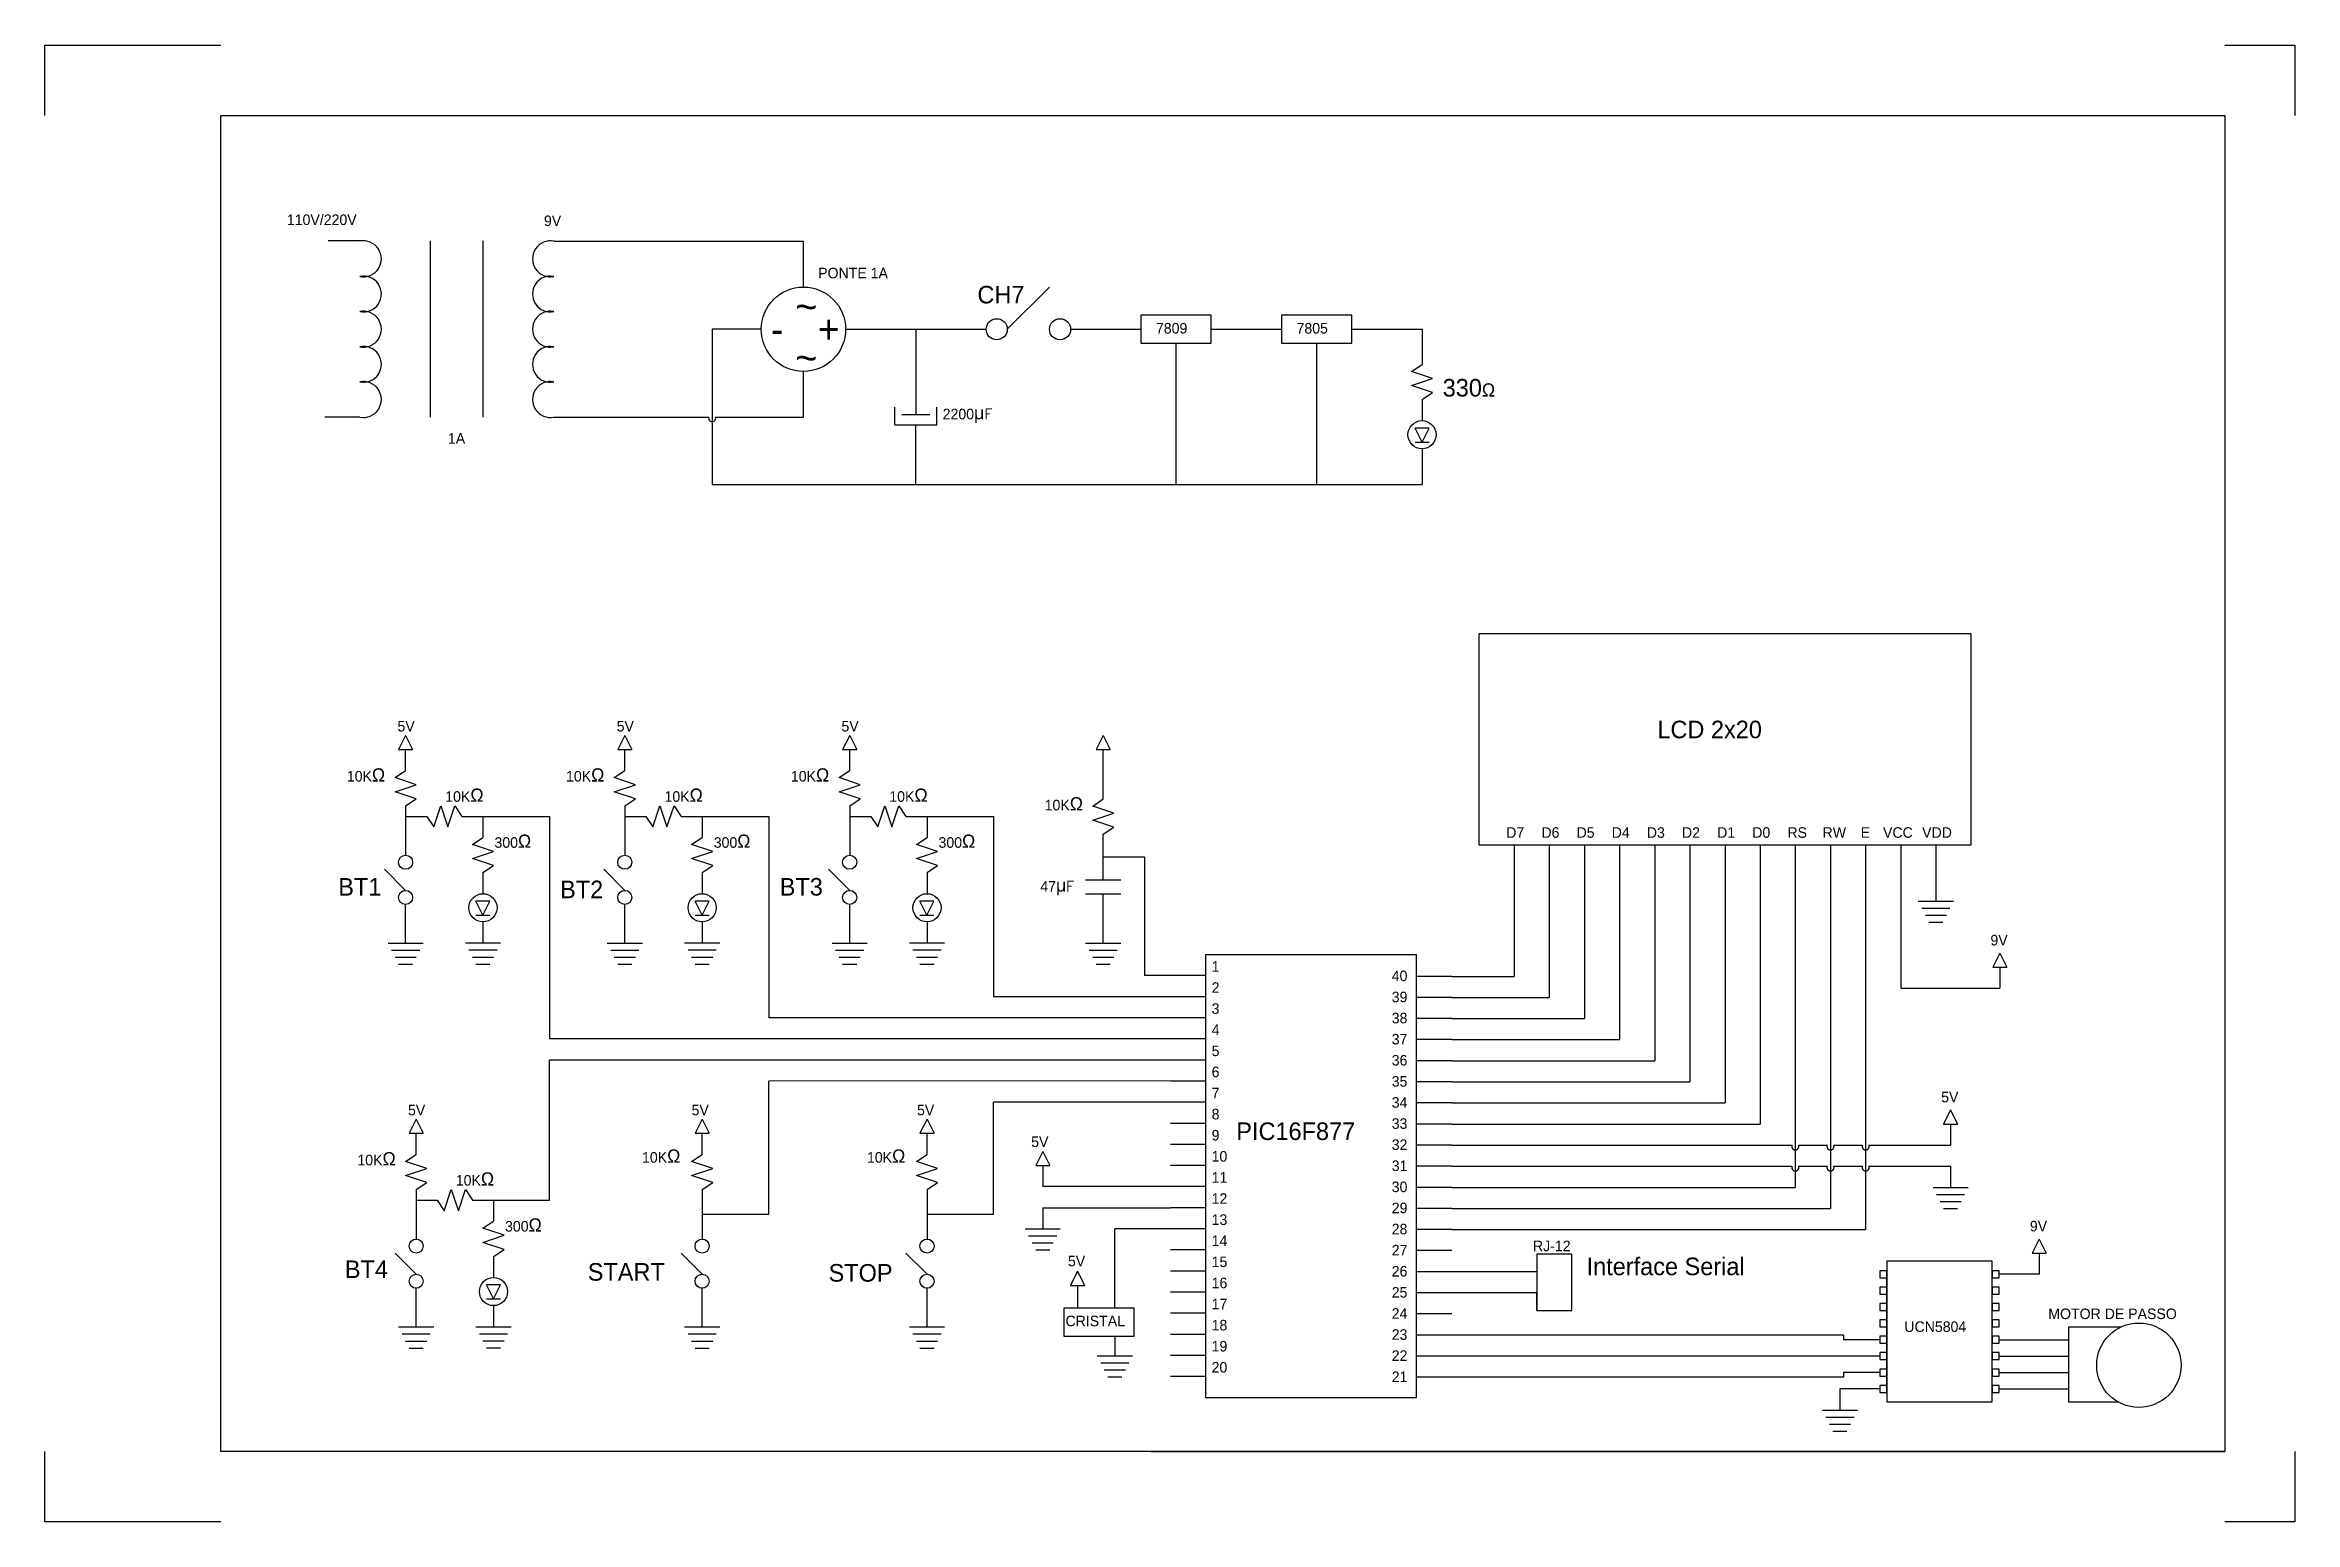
# Model space of a CAD drawing. Extents: x 0 to 320, y 0 to 210.
import ezdxf

# ---------------------------------------------------------------- set-up
doc = ezdxf.new("R2010")
doc.units = 0
doc.header["$LTSCALE"] = 20
doc.header["$MEASUREMENT"] = 0
doc.layers.get('0').update_dxf_attribs({"linetype": 'CONTINUOUS'})

msp = doc.modelspace()

# ---------------------------------------------------------------- linework, layer by layer
for p, q in [((0, 210), (25, 210)), ((0, 200), (0, 210)), ((310.07, 210), (320.07, 210)), ((320.07, 210), (320.07, 200)), ((25, 10), (25, 200)), ((25, 200), (310.07, 200)), ((310.07, 200), (310.07, 10)), ((45.3, 182.15), (40.3, 182.15)), ((54.85, 157.1), (54.85, 182.15)), ((62.35, 157.1), (62.35, 182.15)), ((72.4, 182.1), (107.89, 182.1)), ((107.89, 175.59), (107.89, 182.1)), ((142.89, 175.59), (136.89, 169.59)), ((94.89, 169.59), (94.89, 147.49)), ((101.89, 169.59), (94.89, 169.59)), ((113.89, 169.59), (123.89, 169.59)), ((123.89, 169.59), (123.89, 157.47)), ((123.89, 169.59), (133.89, 169.59)), ((145.89, 169.59), (155.89, 169.59)), ((160.89, 167.59), (160.89, 147.49)), ((165.89, 169.59), (175.89, 169.59)), ((180.89, 167.59), (180.89, 147.49)), ((185.89, 169.59), (195.89, 169.59)), ((195.89, 169.59), (195.89, 167.59)), ((195.89, 167.59), (195.89, 164.59)), ((107.89, 157.1), (107.89, 163.59)), ((194.39, 163.59), (195.89, 164.59)), ((197.39, 162.59), (194.39, 163.59)), ((194.39, 161.59), (197.39, 162.59)), ((197.39, 160.59), (194.39, 161.59)), ((195.89, 159.59), (197.39, 160.59)), ((44.8, 157.1), (39.8, 157.1)), ((72.4, 157.1), (94.43, 157.1)), ((95.4, 157.1), (107.89, 157.1)), ((120.89, 155.99), (120.89, 158.49)), ((121.89, 157.47), (125.89, 157.47)), ((126.89, 155.99), (126.89, 158.49)), ((195.89, 159.59), (195.89, 156.59)), ((120.89, 155.99), (126.89, 155.99)), ((123.89, 147.49), (123.89, 155.99)), ((196.89, 155.54), (194.89, 155.54)), ((195.89, 153.54), (194.89, 155.54)), ((195.89, 153.54), (196.89, 155.54)), ((194.89, 153.54), (196.89, 153.54)), ((195.89, 152.59), (195.89, 147.49)), ((94.89, 147.49), (195.89, 147.49)), ((51.3, 111.83), (50.3, 109.83)), ((50.3, 109.83), (52.3, 109.83)), ((51.3, 111.83), (52.3, 109.83)), ((51.3, 106.83), (51.3, 109.83)), ((82.48, 111.83), (81.48, 109.83)), ((81.48, 109.83), (83.48, 109.83)), ((82.48, 111.83), (83.48, 109.83)), ((82.48, 106.83), (82.48, 109.83)), ((114.47, 111.83), (113.47, 109.83)), ((113.47, 109.83), (115.47, 109.83)), ((114.47, 111.83), (115.47, 109.83)), ((114.47, 106.83), (114.47, 109.83)), ((150.54, 111.83), (149.54, 109.83)), ((149.54, 109.83), (151.54, 109.83)), ((150.54, 111.83), (151.54, 109.83)), ((150.54, 102.8), (150.54, 109.83)), ((49.8, 105.83), (51.3, 106.83)), ((52.8, 104.83), (49.8, 105.83)), ((80.98, 105.83), (82.48, 106.83)), ((83.98, 104.83), (80.98, 105.83)), ((112.97, 105.83), (114.47, 106.83)), ((115.97, 104.83), (112.97, 105.83)), ((49.8, 103.83), (52.8, 104.83)), ((52.8, 102.83), (49.8, 103.83)), ((51.3, 101.83), (52.8, 102.83)), ((80.98, 103.83), (83.98, 104.83)), ((83.98, 102.83), (80.98, 103.83)), ((82.48, 101.83), (83.98, 102.83)), ((112.97, 103.83), (115.97, 104.83)), ((115.97, 102.83), (112.97, 103.83)), ((114.47, 101.83), (115.97, 102.83)), ((149.04, 101.8), (150.54, 102.8)), ((51.3, 101.83), (51.3, 94.8)), ((51.3, 100.33), (54.3, 100.33)), ((54.3, 100.33), (55.3, 98.83)), ((55.3, 98.83), (56.3, 101.83)), ((56.3, 101.83), (57.3, 98.83)), ((57.3, 98.83), (58.3, 101.83)), ((58.3, 101.83), (59.3, 100.33)), ((59.3, 100.33), (62.3, 100.33)), ((62.3, 100.33), (62.3, 97.33)), ((62.3, 100.33), (71.78, 100.33)), ((71.78, 100.33), (71.78, 68.68)), ((82.48, 101.83), (82.48, 94.8)), ((82.48, 100.33), (85.48, 100.33)), ((85.48, 100.33), (86.48, 98.83)), ((86.48, 98.83), (87.48, 101.83)), ((87.48, 101.83), (88.48, 98.83)), ((88.48, 98.83), (89.48, 101.83)), ((89.48, 101.83), (90.48, 100.33)), ((90.48, 100.33), (93.48, 100.33)), ((93.48, 100.33), (93.48, 97.33)), ((93.48, 100.33), (102.96, 100.33)), ((102.96, 100.33), (102.96, 71.68)), ((114.47, 101.83), (114.47, 94.8)), ((114.47, 100.33), (117.47, 100.33)), ((117.47, 100.33), (118.47, 98.83)), ((118.47, 98.83), (119.47, 101.83)), ((119.47, 101.83), (120.47, 98.83)), ((120.47, 98.83), (121.47, 101.83)), ((121.47, 101.83), (122.47, 100.33)), ((122.47, 100.33), (125.47, 100.33)), ((125.47, 100.33), (125.47, 97.33)), ((125.47, 100.33), (134.94, 100.33)), ((134.94, 100.33), (134.94, 74.68)), ((152.04, 100.8), (149.04, 101.8)), ((149.04, 99.8), (152.04, 100.8)), ((152.04, 98.8), (149.04, 99.8)), ((60.8, 96.33), (62.3, 97.33)), ((63.8, 95.33), (60.8, 96.33)), ((91.98, 96.33), (93.48, 97.33)), ((94.98, 95.33), (91.98, 96.33)), ((123.97, 96.33), (125.47, 97.33)), ((126.97, 95.33), (123.97, 96.33)), ((150.54, 97.8), (152.04, 98.8)), ((150.54, 91.3), (150.54, 97.8)), ((208.99, 96.27), (208.99, 77.58)), ((213.99, 96.27), (213.99, 74.58)), ((218.99, 96.27), (218.99, 71.58)), ((223.99, 96.27), (223.99, 68.58)), ((228.99, 96.27), (228.99, 65.58)), ((233.99, 96.27), (233.99, 62.58)), ((238.99, 96.27), (238.99, 59.58)), ((243.99, 96.27), (243.99, 56.58)), ((248.99, 96.27), (248.99, 47.58)), ((253.99, 96.27), (253.99, 44.58)), ((258.99, 96.27), (258.99, 41.58)), ((263.99, 96.27), (263.99, 75.89)), ((268.99, 96.27), (268.99, 91.27)), ((60.8, 94.33), (63.8, 95.33)), ((63.8, 93.33), (60.8, 94.33)), ((62.3, 92.33), (63.8, 93.33)), ((91.98, 94.33), (94.98, 95.33)), ((94.98, 93.33), (91.98, 94.33)), ((93.48, 92.33), (94.98, 93.33)), ((123.97, 94.33), (126.97, 95.33)), ((126.97, 93.33), (123.97, 94.33)), ((125.47, 92.33), (126.97, 93.33)), ((150.54, 94.55), (156.39, 94.55)), ((156.39, 94.55), (156.39, 77.68)), ((51.3, 89.8), (48.3, 92.8)), ((62.3, 92.33), (62.3, 89.33)), ((82.48, 89.8), (79.48, 92.8)), ((93.48, 92.33), (93.48, 89.33)), ((114.47, 89.8), (111.47, 92.8)), ((125.47, 92.33), (125.47, 89.33)), ((148.04, 91.3), (153.04, 91.3)), ((268.99, 91.27), (268.99, 88.27)), ((51.3, 82.3), (51.3, 87.8)), ((63.3, 88.28), (61.3, 88.28)), ((62.3, 86.28), (61.3, 88.28)), ((62.3, 86.28), (63.3, 88.28)), ((82.48, 82.3), (82.48, 87.8)), ((93.48, 86.28), (92.48, 88.28)), ((94.48, 88.28), (92.48, 88.28)), ((93.48, 86.28), (94.48, 88.28)), ((114.47, 82.3), (114.47, 87.8)), ((126.46, 88.28), (124.46, 88.28)), ((125.46, 86.28), (124.46, 88.28)), ((125.46, 86.28), (126.46, 88.28)), ((148.04, 89.3), (153.04, 89.3)), ((150.54, 82.3), (150.54, 89.3)), ((266.49, 88.27), (271.49, 88.27)), ((266.99, 87.27), (270.99, 87.27)), ((61.3, 86.28), (63.3, 86.28)), ((62.3, 85.33), (62.3, 82.33)), ((92.48, 86.28), (94.48, 86.28)), ((93.48, 85.33), (93.48, 82.33)), ((124.46, 86.28), (126.46, 86.28)), ((125.47, 85.33), (125.47, 82.33)), ((267.49, 86.27), (270.49, 86.27)), ((267.99, 85.27), (269.99, 85.27)), ((48.8, 82.3), (53.8, 82.3)), ((49.3, 81.3), (53.3, 81.3)), ((49.8, 80.3), (52.8, 80.3)), ((59.8, 82.33), (64.8, 82.33)), ((60.3, 81.33), (64.3, 81.33)), ((60.8, 80.33), (63.8, 80.33)), ((79.98, 82.3), (84.98, 82.3)), ((80.48, 81.3), (84.48, 81.3)), ((80.98, 80.3), (83.98, 80.3)), ((90.98, 82.33), (95.98, 82.33)), ((91.48, 81.33), (95.48, 81.33)), ((91.98, 80.33), (94.98, 80.33)), ((111.97, 82.3), (116.97, 82.3)), ((112.47, 81.3), (116.47, 81.3)), ((112.97, 80.3), (115.97, 80.3)), ((122.97, 82.33), (127.97, 82.33)), ((123.47, 81.33), (127.47, 81.33)), ((123.97, 80.33), (126.97, 80.33)), ((148.04, 82.3), (153.04, 82.3)), ((148.54, 81.3), (152.54, 81.3)), ((149.04, 80.3), (152.04, 80.3)), ((165.11, 80.68), (195.11, 80.68)), ((165.11, 80.68), (165.11, 17.68)), ((195.11, 17.68), (195.11, 80.68)), ((278.08, 80.89), (277.08, 78.89)), ((278.08, 80.89), (279.08, 78.89)), ((50.3, 79.3), (52.3, 79.3)), ((61.3, 79.33), (63.3, 79.33)), ((81.48, 79.3), (83.48, 79.3)), ((92.48, 79.33), (94.48, 79.33)), ((113.47, 79.3), (115.47, 79.3)), ((124.47, 79.33), (126.47, 79.33)), ((149.54, 79.3), (151.54, 79.3)), ((160.11, 77.68), (156.39, 77.68)), ((165.11, 77.68), (160.11, 77.68)), ((165.11, 77.68), (160.11, 77.68)), ((165.11, 77.68), (160.11, 77.68)), ((200.11, 77.58), (195.11, 77.58)), ((200.11, 77.58), (195.11, 77.58)), ((200.11, 77.58), (195.11, 77.58)), ((200.11, 77.58), (208.99, 77.58)), ((277.08, 78.89), (279.08, 78.89)), ((278.08, 78.89), (278.08, 75.89)), ((160.11, 74.68), (134.94, 74.68)), ((165.11, 74.68), (160.11, 74.68)), ((165.11, 74.68), (160.11, 74.68)), ((200.11, 74.58), (195.11, 74.58)), ((200.11, 74.58), (195.11, 74.58)), ((200.11, 74.58), (213.99, 74.58)), ((263.99, 75.89), (263.99, 75.89)), ((263.99, 75.89), (278.08, 75.89)), ((160.11, 71.68), (102.96, 71.68)), ((165.11, 71.68), (160.11, 71.68)), ((200.11, 71.58), (195.11, 71.58)), ((200.11, 71.58), (218.99, 71.58)), ((160.11, 68.68), (71.78, 68.68)), ((165.11, 68.68), (160.11, 68.68)), ((200.11, 68.58), (195.11, 68.58)), ((200.11, 68.58), (223.99, 68.58)), ((160.11, 65.68), (71.78, 65.68)), ((71.78, 45.76), (71.78, 65.68)), ((165.11, 65.68), (160.11, 65.68)), ((165.11, 65.68), (160.11, 65.68)), ((200.11, 65.58), (195.11, 65.58)), ((200.11, 65.58), (195.11, 65.58)), ((200.11, 65.58), (228.99, 65.58)), ((160.11, 62.68), (102.96, 62.74)), ((102.96, 43.75), (102.96, 62.68)), ((165.11, 62.68), (160.11, 62.68)), ((200.11, 62.58), (195.11, 62.58)), ((200.11, 62.58), (233.99, 62.58)), ((160.11, 59.68), (134.94, 59.68)), ((134.94, 43.75), (134.94, 59.68)), ((165.11, 59.68), (160.11, 59.68)), ((200.11, 59.58), (195.11, 59.58)), ((200.11, 59.58), (238.99, 59.58)), ((271.08, 58.58), (270.08, 56.58)), ((271.08, 58.58), (272.08, 56.58)), ((52.8, 57.26), (51.8, 55.26)), ((51.8, 55.26), (53.8, 55.26)), ((52.8, 57.26), (53.8, 55.26)), ((52.8, 52.26), (52.8, 55.26)), ((93.48, 57.26), (92.48, 55.26)), ((92.48, 55.26), (94.48, 55.26)), ((93.48, 57.26), (94.48, 55.26)), ((93.48, 52.26), (93.48, 55.26)), ((125.47, 57.26), (124.47, 55.26)), ((124.47, 55.26), (126.47, 55.26)), ((125.47, 57.26), (126.47, 55.26)), ((125.47, 52.26), (125.47, 55.26)), ((165.11, 56.68), (160.11, 56.68)), ((200.11, 56.58), (195.11, 56.58)), ((200.11, 56.58), (243.99, 56.58)), ((270.08, 56.58), (272.08, 56.58)), ((271.08, 56.58), (271.08, 53.58)), ((51.3, 51.26), (52.8, 52.26)), ((54.3, 50.26), (51.3, 51.26)), ((91.98, 51.26), (93.48, 52.26)), ((94.98, 50.26), (91.98, 51.26)), ((123.97, 51.26), (125.47, 52.26)), ((126.97, 50.26), (123.97, 51.26)), ((141.93, 52.68), (140.93, 50.68)), ((141.93, 52.68), (142.93, 50.68)), ((165.11, 53.68), (160.11, 53.68)), ((200.11, 53.58), (195.11, 53.58)), ((200.11, 53.58), (248.5, 53.58)), ((249.47, 53.58), (253.5, 53.58)), ((254.47, 53.58), (258.5, 53.58)), ((259.47, 53.58), (271.08, 53.58)), ((51.3, 49.26), (54.3, 50.26)), ((54.3, 48.26), (51.3, 49.26)), ((52.8, 47.26), (54.3, 48.26)), ((91.98, 49.26), (94.98, 50.26)), ((94.98, 48.26), (91.98, 49.26)), ((93.48, 47.26), (94.98, 48.26)), ((123.97, 49.26), (126.97, 50.26)), ((126.97, 48.26), (123.97, 49.26)), ((125.47, 47.26), (126.97, 48.26)), ((140.93, 50.68), (142.93, 50.68)), ((141.93, 50.68), (141.93, 47.68)), ((165.11, 50.68), (160.11, 50.68)), ((200.11, 50.58), (195.11, 50.58)), ((200.11, 50.58), (248.5, 50.58)), ((249.47, 50.58), (253.5, 50.58)), ((254.47, 50.58), (258.5, 50.58)), ((259.47, 50.58), (271.08, 50.58)), ((271.08, 50.58), (271.08, 47.58)), ((52.8, 47.26), (52.8, 40.23)), ((52.8, 45.76), (55.8, 45.76)), ((55.8, 45.76), (56.8, 44.26)), ((56.8, 44.26), (57.8, 47.26)), ((57.8, 47.26), (58.8, 44.26)), ((58.8, 44.26), (59.8, 47.26)), ((59.8, 47.26), (60.8, 45.76)), ((60.8, 45.76), (63.8, 45.76)), ((62.3, 45.76), (71.78, 45.76)), ((63.8, 45.76), (63.8, 42.76)), ((93.48, 47.26), (93.48, 40.23)), ((125.47, 47.26), (125.47, 40.23)), ((160.11, 47.68), (141.93, 47.68)), ((165.11, 47.68), (160.11, 47.68)), ((200.11, 47.58), (195.11, 47.58)), ((200.11, 47.58), (248.99, 47.58)), ((268.58, 47.58), (273.58, 47.58)), ((269.08, 46.58), (273.08, 46.58)), ((269.58, 45.58), (272.58, 45.58)), ((62.3, 41.76), (63.8, 42.76)), ((65.3, 40.76), (62.3, 41.76)), ((93.48, 43.75), (102.96, 43.75)), ((125.47, 43.75), (134.94, 43.75)), ((139.43, 41.68), (144.43, 41.68)), ((141.93, 44.68), (141.93, 41.68)), ((141.93, 44.68), (160.11, 44.68)), ((152.19, 30.4), (152.19, 41.68)), ((160.11, 41.68), (152.19, 41.68)), ((165.11, 44.68), (160.11, 44.68)), ((165.11, 41.68), (160.11, 41.68)), ((200.11, 44.58), (195.11, 44.58)), ((200.11, 44.58), (253.99, 44.58)), ((270.08, 44.58), (272.08, 44.58)), ((62.3, 39.76), (65.3, 40.76)), ((65.3, 38.76), (62.3, 39.76)), ((63.8, 37.76), (65.3, 38.76)), ((139.93, 40.68), (143.93, 40.68)), ((140.43, 39.68), (143.43, 39.68)), ((140.93, 38.68), (142.93, 38.68)), ((165.11, 38.68), (160.11, 38.68)), ((200.11, 41.58), (195.11, 41.58)), ((200.11, 38.58), (195.11, 38.58)), ((200.11, 41.58), (258.99, 41.58)), ((283.69, 40.23), (282.69, 38.23)), ((283.69, 40.23), (284.69, 38.23)), ((52.8, 35.23), (49.8, 38.23)), ((63.8, 37.76), (63.8, 34.76)), ((93.48, 35.23), (90.48, 38.23)), ((125.47, 35.23), (122.47, 38.23)), ((146.88, 35.64), (145.88, 33.64)), ((146.88, 35.64), (147.88, 33.64)), ((165.11, 35.68), (160.11, 35.68)), ((212.21, 35.58), (195.11, 35.58)), ((277.01, 35.76), (277.01, 37.09)), ((283.69, 35.23), (278.01, 35.23)), ((282.69, 38.23), (284.69, 38.23)), ((283.69, 38.23), (283.69, 35.23)), ((52.8, 27.73), (52.8, 33.23)), ((63.8, 31.71), (62.8, 33.71)), ((64.8, 33.71), (62.8, 33.71)), ((63.8, 31.71), (64.8, 33.71)), ((93.48, 27.73), (93.48, 33.23)), ((125.47, 27.73), (125.47, 33.23)), ((145.88, 33.64), (147.88, 33.64)), ((146.88, 33.64), (146.88, 30.4)), ((165.11, 32.68), (160.11, 32.68)), ((200.11, 32.58), (195.11, 32.58)), ((212.21, 32.58), (200.11, 32.58)), ((212.21, 30.08), (212.21, 32.58)), ((262.01, 33.4), (262.01, 34.73)), ((262.01, 31.07), (262.01, 32.4)), ((62.8, 31.71), (64.8, 31.71)), ((63.8, 30.76), (63.8, 27.76)), ((165.11, 29.68), (160.11, 29.68)), ((200.11, 29.58), (195.11, 29.58)), ((262.01, 28.74), (262.01, 30.07)), ((50.3, 27.73), (55.3, 27.73)), ((50.8, 26.73), (54.8, 26.73)), ((51.3, 25.73), (54.3, 25.73)), ((61.3, 27.76), (66.3, 27.76)), ((61.8, 26.76), (65.8, 26.76)), ((62.3, 25.76), (65.3, 25.76)), ((90.98, 27.73), (95.98, 27.73)), ((91.48, 26.73), (95.48, 26.73)), ((91.98, 25.73), (94.98, 25.73)), ((122.97, 27.73), (127.97, 27.73)), ((123.47, 26.73), (127.47, 26.73)), ((123.97, 25.73), (126.97, 25.73)), ((152.19, 26.4), (152.19, 23.64)), ((165.11, 26.68), (160.11, 26.68)), ((255.84, 26.58), (195.11, 26.58)), ((255.84, 26.58), (255.84, 25.91)), ((261.01, 25.91), (255.84, 25.91)), ((262.01, 26.41), (262.01, 27.74)), ((278.01, 25.91), (287.86, 25.91)), ((287.86, 27.69), (287.86, 17.03)), ((295.25, 27.69), (287.86, 27.69)), ((51.8, 24.73), (53.8, 24.73)), ((62.8, 24.76), (64.8, 24.76)), ((92.48, 24.73), (94.48, 24.73)), ((124.47, 24.73), (126.47, 24.73)), ((149.69, 23.64), (154.69, 23.64)), ((150.19, 22.64), (154.19, 22.64)), ((165.11, 23.68), (160.11, 23.68)), ((261.01, 23.58), (195.11, 23.58)), ((262.01, 24.08), (262.01, 25.41)), ((262.01, 21.75), (262.01, 23.08)), ((278.01, 23.58), (287.86, 23.58)), ((150.69, 21.64), (153.69, 21.64)), ((151.19, 20.64), (153.19, 20.64)), ((165.11, 20.68), (160.11, 20.68)), ((255.84, 20.58), (195.11, 20.58)), ((261.01, 21.25), (255.84, 21.25)), ((255.84, 21.25), (255.84, 20.58)), ((262.01, 19.42), (262.01, 20.75)), ((278.01, 21.25), (287.86, 21.25)), ((165.11, 17.68), (195.11, 17.68)), ((255.34, 18.92), (255.34, 15.92)), ((261.01, 18.92), (255.34, 18.92)), ((278.01, 18.92), (287.86, 18.92)), ((294.96, 17.03), (287.86, 17.03)), ((252.84, 15.92), (257.84, 15.92)), ((253.34, 14.92), (257.34, 14.92)), ((253.84, 13.92), (256.84, 13.92)), ((254.34, 12.92), (256.34, 12.92)), ((0, 0), (0, 10)), ((310.07, 10), (25, 10)), ((320.07, 10), (320.07, 0)), ((25, 0), (0, 0)), ((320.07, 0), (310.07, 0))]:
    msp.add_line(p, q)
at = {"color": 0}
msp.add_line((157.3, 10), (310.07, 10), dxfattribs=at)
for points in [[(155.89, 167.59), (165.89, 167.59), (165.89, 171.59), (155.89, 171.59)], [(175.89, 167.59), (185.89, 167.59), (185.89, 171.59), (175.89, 171.59)], [(203.99, 96.27), (273.99, 96.27), (273.99, 126.27), (203.99, 126.27)], [(212.21, 30.08), (217.21, 30.08), (217.21, 38.08), (212.21, 38.08)], [(261.01, 34.73), (262.01, 34.73), (262.01, 35.73), (261.01, 35.73)], [(262.01, 17.09), (277.01, 17.09), (277.01, 37.09), (262.01, 37.09)], [(277.01, 34.73), (278.01, 34.73), (278.01, 35.73), (277.01, 35.73)], [(261.01, 32.4), (262.01, 32.4), (262.01, 33.4), (261.01, 33.4)], [(277.01, 32.4), (278.01, 32.4), (278.01, 33.4), (277.01, 33.4)], [(144.94, 26.4), (154.94, 26.4), (154.94, 30.4), (144.94, 30.4)], [(261.01, 30.07), (262.01, 30.07), (262.01, 31.07), (261.01, 31.07)], [(277.01, 30.07), (278.01, 30.07), (278.01, 31.07), (277.01, 31.07)], [(261.01, 27.74), (262.01, 27.74), (262.01, 28.74), (261.01, 28.74)], [(261.01, 25.41), (262.01, 25.41), (262.01, 26.41), (261.01, 26.41)], [(277.01, 27.74), (278.01, 27.74), (278.01, 28.74), (277.01, 28.74)], [(277.01, 25.41), (278.01, 25.41), (278.01, 26.41), (277.01, 26.41)], [(261.01, 23.08), (262.01, 23.08), (262.01, 24.08), (261.01, 24.08)], [(277.01, 23.08), (278.01, 23.08), (278.01, 24.08), (277.01, 24.08)], [(261.01, 20.75), (262.01, 20.75), (262.01, 21.75), (261.01, 21.75)], [(261.01, 18.42), (262.01, 18.42), (262.01, 19.42), (261.01, 19.42)], [(277.01, 20.75), (278.01, 20.75), (278.01, 21.75), (277.01, 21.75)], [(277.01, 18.42), (278.01, 18.42), (278.01, 19.42), (277.01, 19.42)]]:
    msp.add_lwpolyline(points, close=True)
for centre, radius in [((107.89, 169.59), 6), ((135.39, 169.59), 1.5), ((144.39, 169.59), 1.5), ((195.89, 154.59), 2), ((51.3, 93.8), 1), ((82.48, 93.8), 1), ((114.47, 93.8), 1), ((51.3, 88.8), 1), ((82.48, 88.8), 1), ((114.47, 88.8), 1), ((62.3, 87.33), 2), ((93.48, 87.33), 2), ((125.47, 87.33), 2), ((52.8, 39.23), 1), ((93.48, 39.23), 1), ((125.47, 39.23), 1), ((52.8, 34.23), 1), ((93.48, 34.23), 1), ((125.47, 34.23), 1), ((63.8, 32.76), 2), ((297.86, 22.29), 6)]:
    msp.add_circle(centre, radius)
for centre, radius, start, end in [((45.3, 179.6), 2.55, 258.6784, 101.3216), ((71.9, 179.6), 2.55, 78.6784, 281.3216), ((45.3, 174.6), 2.55, 258.6784, 101.3216), ((71.9, 174.6), 2.55, 78.6784, 281.3216), ((45.3, 169.6), 2.55, 258.6784, 101.3216), ((71.9, 169.6), 2.55, 78.6784, 281.3216), ((45.3, 164.6), 2.55, 258.6784, 101.3216), ((71.9, 164.6), 2.55, 78.6784, 281.3216), ((45.3, 159.6), 2.55, 258.6784, 101.3216), ((71.9, 159.6), 2.55, 78.6784, 281.3216), ((94.91, 156.95), 0.51, 161.9168, 18.0832), ((248.99, 53.42), 0.51, 161.9168, 18.0832), ((253.99, 53.42), 0.51, 161.9168, 18.0832), ((258.99, 53.42), 0.51, 161.9168, 18.0832), ((248.99, 50.42), 0.51, 161.9168, 18.0832), ((253.99, 50.42), 0.51, 161.9168, 18.0832), ((258.99, 50.42), 0.51, 161.9168, 18.0832)]:
    msp.add_arc(centre, radius, start, end)

# ---------------------------------------------------------------- texts
at = {"attachment_point": 1}
for s, insert, char_height, width in [('110V/220V', (34.41, 185.91), 1.5, 0.2937), ('9V', (70.98, 185.76), 1.5, 2.0561), ('~', (106.74, 174.82), 4, 0.2019), ('+', (109.92, 171.61), 4, 0.0529), ('~', (106.74, 167.54), 4, 0.2019), ('330\\fSymbol|b0|i0|c2|p18;\\H1.88;W', (198.83, 162.52), 2.5, 13.6637), ('2200\\fSymbol|b0|i0|c2|p18;\\H1.88;m\\Ftxt.shx;\\H1.5;F', (127.7, 158.66), 1.5, 8.6482), ('1A', (57.32, 154.82), 1.5, 0.2937), ('10K\\fSymbol|b0|i0|c2|p18;\\H1.88;W', (42.94, 107.16), 1.5, 5.9908), ('10K\\fSymbol|b0|i0|c2|p18;\\H1.88;W', (74.12, 107.16), 1.5, 5.9908), ('10K\\fSymbol|b0|i0|c2|p18;\\H1.88;W', (106.11, 107.16), 1.5, 5.9908), ('10K\\fSymbol|b0|i0|c2|p18;\\H1.88;W', (56.94, 104.28), 1.5, 5.9908), ('10K\\fSymbol|b0|i0|c2|p18;\\H1.88;W', (88.13, 104.28), 1.5, 5.9908), ('10K\\fSymbol|b0|i0|c2|p18;\\H1.88;W', (120.11, 104.28), 1.5, 5.9908), ('10K\\fSymbol|b0|i0|c2|p18;\\H1.88;W', (142.21, 103.06), 1.5, 5.9908), ('300\\fSymbol|b0|i0|c2|p18;\\H1.88;W', (63.94, 97.74), 1.5, 5.9908), ('300\\fSymbol|b0|i0|c2|p18;\\H1.88;W', (95.13, 97.74), 1.5, 5.9908), ('300\\fSymbol|b0|i0|c2|p18;\\H1.88;W', (127.11, 97.74), 1.5, 5.9908), ('47\\fSymbol|b0|i0|c2|p18;\\H1.88;m\\Ftxt.shx;\\H1.5;F', (141.59, 91.5), 1.5, 5.7886), ('1', (165.96, 79.74), 1.5, 2.5), ('40', (191.58, 78.4), 1.5, 2.5), ('3', (165.96, 73.74), 1.5, 2.5), ('2', (165.96, 76.74), 1.5, 2.5), ('39', (191.58, 75.4), 1.5, 2.5), ('4', (165.96, 70.74), 1.5, 2.5), ('38', (191.58, 72.4), 1.5, 2.5), ('5', (165.96, 67.74), 1.5, 2.5), ('37', (191.58, 69.4), 1.5, 2.5), ('6', (165.96, 64.74), 1.5, 2.5), ('36', (191.58, 66.4), 1.5, 2.5), ('7', (165.96, 61.74), 1.5, 2.5), ('35', (191.58, 63.4), 1.5, 2.5), ('8', (165.96, 58.74), 1.5, 2.5), ('34', (191.58, 60.4), 1.5, 2.5), ('9', (165.96, 55.74), 1.5, 2.5), ('PIC16F877', (169.47, 56.81), 2.5, 1.1721), ('33', (191.58, 57.4), 1.5, 2.5), ('32', (191.58, 54.4), 1.5, 2.5), ('10K\\fSymbol|b0|i0|c2|p18;\\H1.88;W', (44.44, 52.59), 1.5, 5.9908), ('10K\\fSymbol|b0|i0|c2|p18;\\H1.88;W', (84.93, 52.97), 1.5, 5.9908), ('10K\\fSymbol|b0|i0|c2|p18;\\H1.88;W', (116.93, 52.97), 1.5, 5.9908), ('10', (165.96, 52.74), 1.5, 2.5), ('31', (191.58, 51.4), 1.5, 2.5), ('10K\\fSymbol|b0|i0|c2|p18;\\H1.88;W', (58.44, 49.71), 1.5, 5.9908), ('11', (165.96, 49.74), 1.5, 2.5), ('30', (191.58, 48.4), 1.5, 2.5), ('12', (165.96, 46.74), 1.5, 2.5), ('29', (191.58, 45.4), 1.5, 2.5), ('300\\fSymbol|b0|i0|c2|p18;\\H1.88;W', (65.44, 43.17), 1.5, 5.9908), ('13', (165.96, 43.74), 1.5, 2.5), ('28', (191.58, 42.4), 1.5, 2.5), ('14', (165.96, 40.74), 1.5, 2.5), ('27', (191.58, 39.4), 1.5, 2.5), ('15', (165.96, 37.74), 1.5, 2.5), ('26', (191.58, 36.4), 1.5, 2.5), ('Interface Serial', (219.3, 37.59), 2.5, 27.6833), ('16', (165.96, 34.74), 1.5, 2.5), ('25', (191.58, 33.4), 1.5, 2.5), ('CRISTAL', (145.17, 29.33), 1.5, 3.5), ('17', (165.96, 31.74), 1.5, 2.5), ('24', (191.58, 30.4), 1.5, 2.5), ('MOTOR DE PASSO', (284.98, 30.35), 1.5, 24.7547), ('18', (165.96, 28.74), 1.5, 2.5), ('19', (165.96, 25.74), 1.5, 2.5), ('23', (191.58, 27.4), 1.5, 2.5), ('20', (165.96, 22.74), 1.5, 2.5), ('22', (191.58, 24.4), 1.5, 2.5), ('21', (191.58, 21.4), 1.5, 2.5)]:
    msp.add_mtext(s, dxfattribs=dict(at, insert=insert, char_height=char_height, width=width))
for s, insert, char_height in [('PONTE 1A', (109.99, 178.33), 1.5), ('CH7', (132.64, 175.76), 2.5), ('7809', (158.04, 170.48), 1.5), ('7805', (178.04, 170.48), 1.5), ('-', (103.27, 171.6), 4), ('5V', (50.14, 113.89), 1.5), ('5V', (81.32, 113.89), 1.5), ('5V', (113.3, 113.89), 1.5), ('LCD 2x20', (229.37, 113.93), 2.5), ('D7', (207.87, 98.78), 1.5), ('D6', (212.87, 98.78), 1.5), ('D5', (217.87, 98.78), 1.5), ('D4', (222.87, 98.78), 1.5), ('D3', (227.87, 98.78), 1.5), ('D2', (232.87, 98.78), 1.5), ('D1', (237.87, 98.78), 1.5), ('D0', (242.87, 98.78), 1.5), ('RS', (247.87, 98.78), 1.5), ('RW', (252.87, 98.78), 1.5), ('E', (258.29, 98.78), 1.5), ('VCC', (261.47, 98.78), 1.5), ('VDD', (267.03, 98.78), 1.5), ('BT1', (41.72, 91.56), 2.5), ('BT2', (73.28, 91.19), 2.5), ('BT3', (104.52, 91.56), 2.5), ('9V', (276.75, 83.48), 1.5), ('5V', (269.74, 61.17), 1.5), ('5V', (51.64, 59.32), 1.5), ('5V', (91.98, 59.32), 1.5), ('5V', (124.05, 59.32), 1.5), ('5V', (140.29, 54.81), 1.5), ('9V', (282.36, 42.82), 1.5), ('RJ-12', (211.67, 40), 1.5), ('BT4', (42.66, 37.18), 2.5), ('START', (77.21, 36.81), 2.5), ('STOP', (111.47, 36.67), 2.5), ('5V', (145.52, 37.85), 1.5), ('UCN5804', (264.5, 28.52), 1.5)]:
    msp.add_mtext(s, dxfattribs=dict(at, insert=insert, char_height=char_height))

doc.saveas('drawing.dxf')
